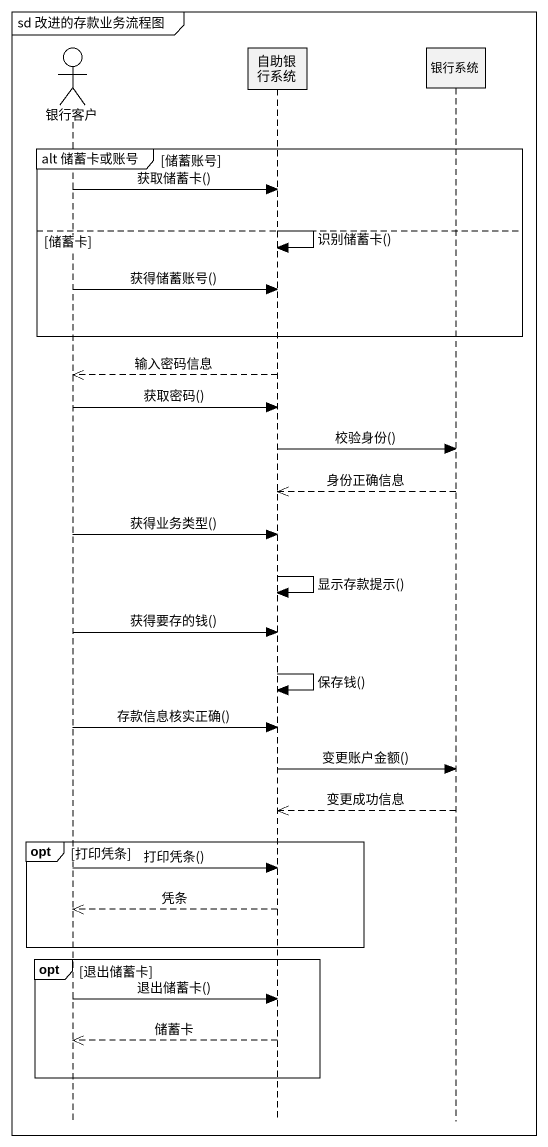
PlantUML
@startuml
mainframe sd 改进的存款业务流程图
hide footbox
actor 银行客户
participant 自助银行系统
participant 银行系统

group alt 储蓄卡或账号 [储蓄账号]
  银行客户 -> 自助银行系统 : 获取储蓄卡()
else 储蓄卡
  自助银行系统 -> 自助银行系统 : 识别储蓄卡()
  银行客户 -> 自助银行系统 : 获得储蓄账号()
end
自助银行系统 -->> 银行客户 : 输入密码信息
银行客户 -> 自助银行系统 : 获取密码()
自助银行系统 -> 银行系统 : 校验身份()
银行系统 -->> 自助银行系统 : 身份正确信息
银行客户 -> 自助银行系统 : 获得业务类型()
自助银行系统 -> 自助银行系统 : 显示存款提示()
银行客户 -> 自助银行系统 : 获得要存的钱()
自助银行系统 -> 自助银行系统 : 保存钱()
银行客户 -> 自助银行系统 : 存款信息核实正确()
自助银行系统 -> 银行系统 : 变更账户金额()
银行系统 -->> 自助银行系统 : 变更成功信息
opt 打印凭条
  银行客户 -> 自助银行系统 : 打印凭条()
  自助银行系统 -->> 银行客户 : 凭条
end
opt 退出储蓄卡
  银行客户 -> 自助银行系统 : 退出储蓄卡()
  自助银行系统 -->> 银行客户 : 储蓄卡
end
@enduml
